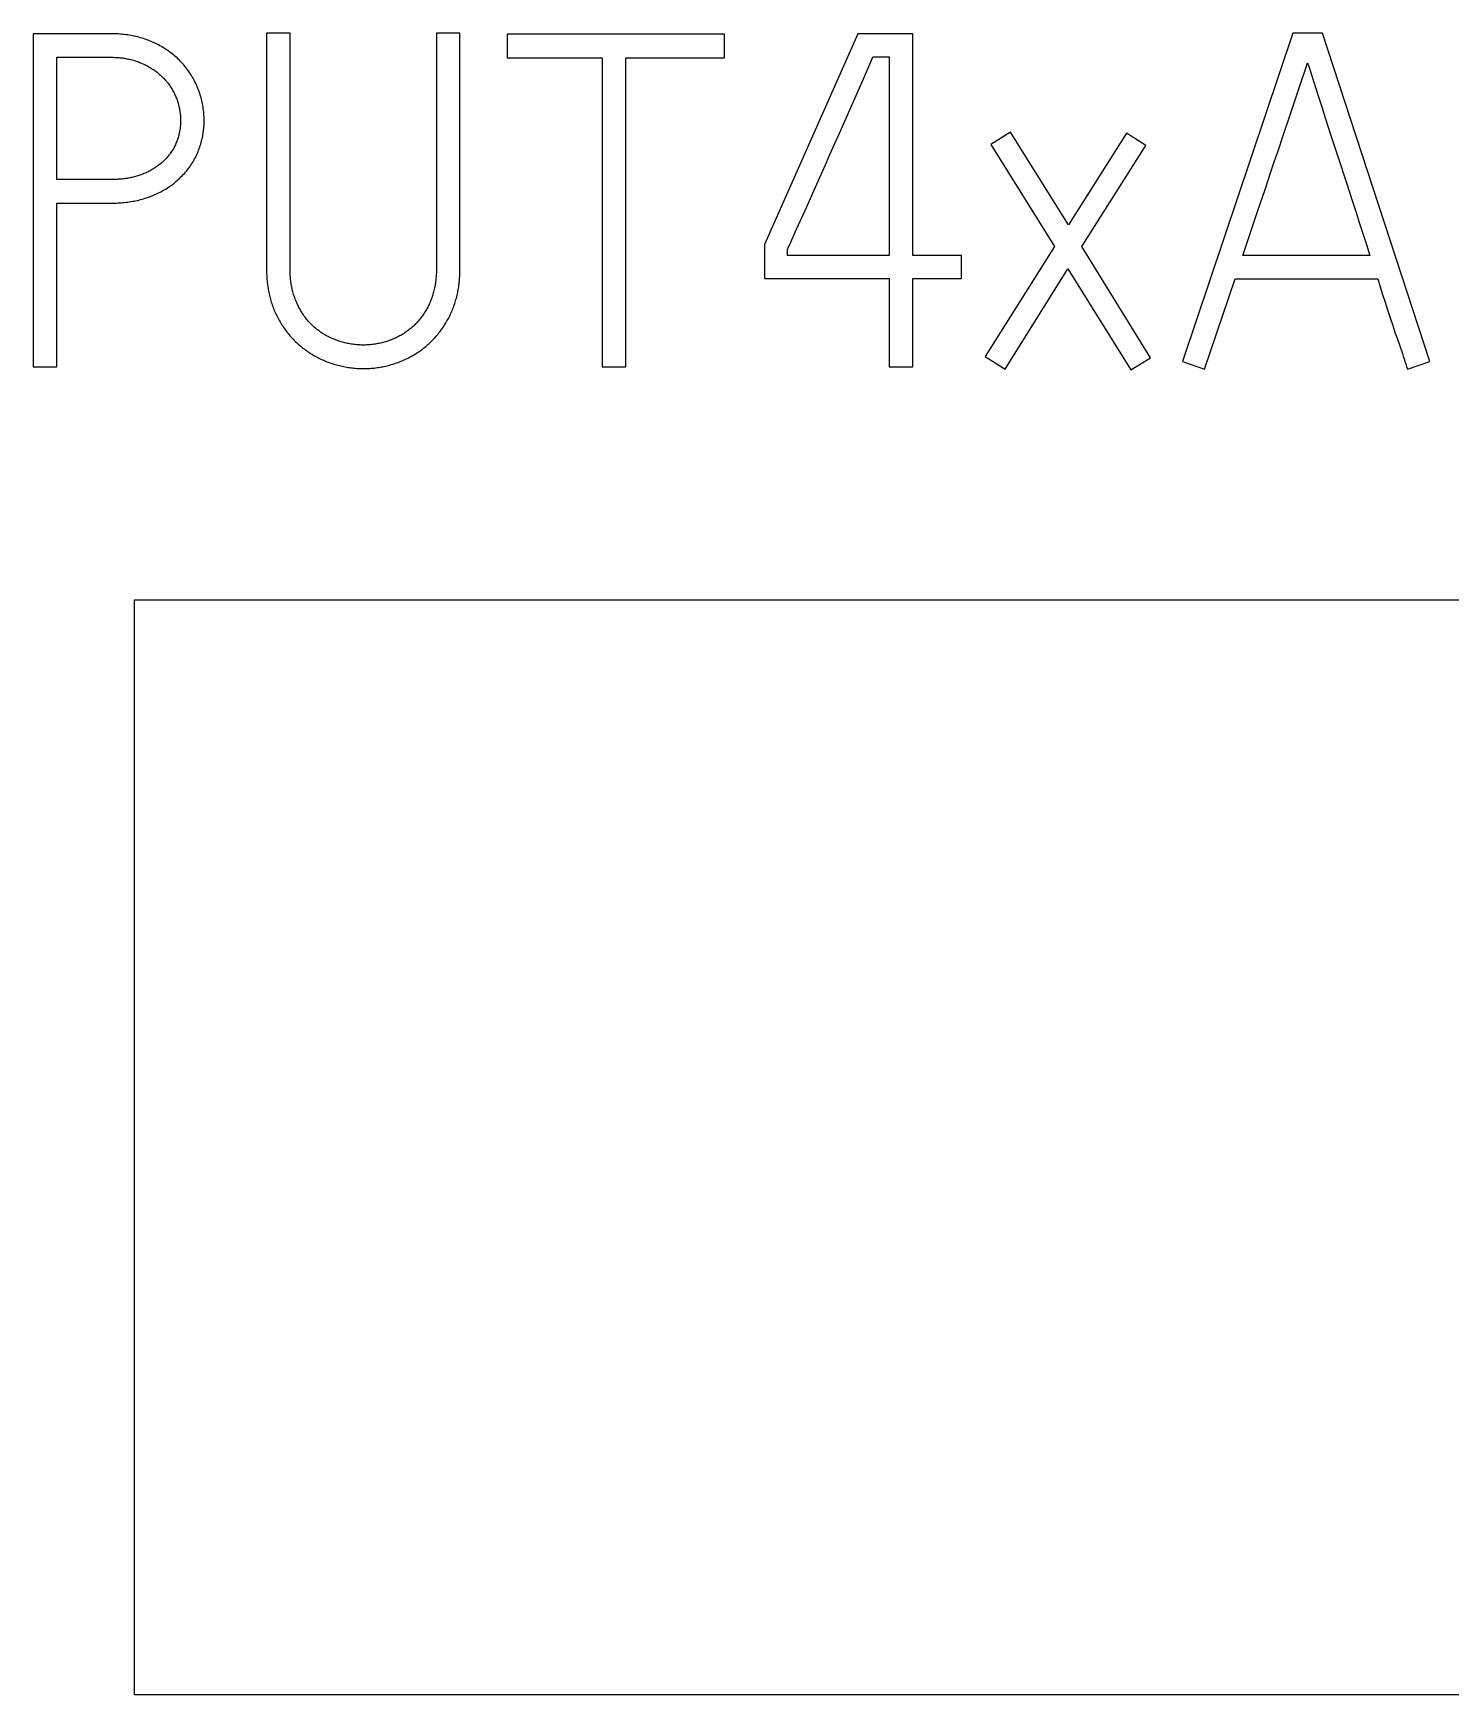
# Model space of a CAD drawing. Extents: x 0 to 420, y 0 to 297.
# Drawn here: x 132.85 to 139.66, y 210.26 to 218.24 of the extents above; entities that cross this region are included whole.
import ezdxf

# ---------------------------------------------------------------- set-up
doc = ezdxf.new("R2010")
doc.units = 0
doc.header["$LTSCALE"] = 23.1
doc.layers.add('10000_FRONT', color=7, linetype='CONTINUOUS')
doc.layers.add('10500_FRONT_LABELING', color=7, linetype='CONTINUOUS')

msp = doc.modelspace()

# ---------------------------------------------------------------- linework, layer by layer
at = {"layer": '10000_FRONT', "color": 7, "linetype": 'CONTINUOUS'}
for p, q in [((133.3356, 210.2624), (133.3356, 215.5224)), ((133.3356, 215.5224), (143.5956, 215.5224)), ((143.5956, 210.2624), (133.3356, 210.2624))]:
    msp.add_line(p, q, dxfattribs=at)
at = {"layer": '10500_FRONT_LABELING', "color": 7, "linetype": 'CONTINUOUS'}
for p, q in [((132.8492, 218.2424), (132.8492, 216.6424)), ((133.2174, 218.2424), (132.8492, 218.2424)), ((133.9693, 218.2446), (133.9693, 217.1173)), ((134.0824, 218.2446), (133.9693, 218.2446)), ((134.0824, 217.1173), (134.0824, 218.2446)), ((134.7855, 218.2446), (134.7855, 217.1173)), ((134.8986, 218.2446), (134.7855, 218.2446)), ((134.8986, 217.1173), (134.8986, 218.2446)), ((135.1249, 218.2401), (135.1249, 218.127)), ((136.1696, 218.2401), (135.1249, 218.2401)), ((136.1696, 218.127), (136.1696, 218.2401)), ((136.8087, 218.2424), (136.3606, 217.2304)), ((137.0726, 218.2424), (136.8087, 218.2424)), ((137.0726, 217.1772), (137.0726, 218.2424)), ((138.8981, 218.2446), (138.368, 216.6668)), ((139.04, 218.2446), (138.8981, 218.2446)), ((139.5568, 216.6668), (139.04, 218.2446)), ((132.9623, 217.5411), (132.9623, 218.1292)), ((132.9623, 218.1292), (133.2174, 218.1292)), ((135.1249, 218.127), (135.5818, 218.127)), ((135.5818, 218.127), (135.5818, 216.6424)), ((135.6949, 216.6424), (135.6949, 218.127)), ((135.6949, 218.127), (136.1696, 218.127)), ((136.8356, 218.0258), (136.8717, 218.1079)), ((136.8717, 218.1079), (136.8819, 218.1314)), ((136.8819, 218.1314), (136.9595, 218.1314)), ((136.9595, 218.1314), (136.9595, 217.1772)), ((136.7221, 217.7677), (136.8356, 218.0258)), ((138.9166, 217.9437), (138.9341, 217.9966)), ((138.9862, 218.0497), (139.0199, 217.9438)), ((138.8989, 217.8908), (138.9166, 217.9437)), ((139.0199, 217.9438), (139.0369, 217.8908)), ((138.8811, 217.8379), (138.8989, 217.8908)), ((139.0369, 217.8908), (139.0539, 217.8379)), ((139.0539, 217.8379), (139.0796, 217.7586)), ((136.6753, 217.6624), (136.7221, 217.7677)), ((137.5428, 217.7697), (137.4475, 217.7098)), ((137.8201, 217.3236), (137.5428, 217.7697)), ((138.0996, 217.7652), (137.8201, 217.3236)), ((138.1927, 217.7053), (138.0996, 217.7652)), ((139.0796, 217.7586), (139.114, 217.6529)), ((137.4475, 217.7098), (137.7536, 217.2193)), ((137.8844, 217.2193), (138.1927, 217.7053)), ((138.8092, 217.6267), (138.8271, 217.6795)), ((138.7914, 217.5738), (138.8092, 217.6267)), ((139.114, 217.6529), (139.1572, 217.5209)), ((133.2228, 217.5411), (132.9623, 217.5411)), ((136.5555, 217.3931), (136.6179, 217.5336)), ((138.7647, 217.4946), (138.7914, 217.5738)), ((139.1572, 217.5209), (139.1831, 217.4416)), ((138.7292, 217.3888), (138.7647, 217.4946)), ((139.1831, 217.4416), (139.2004, 217.3888)), ((132.9623, 216.6424), (132.9623, 217.4279)), ((132.9623, 217.4279), (133.2174, 217.4279)), ((136.5138, 217.2994), (136.5555, 217.3931)), ((138.6938, 217.283), (138.7292, 217.3888)), ((139.2004, 217.3888), (139.2175, 217.3359)), ((138.6585, 217.1772), (138.6938, 217.283)), ((139.2175, 217.3359), (139.2346, 217.283)), ((139.2346, 217.283), (139.2516, 217.2301)), ((136.3606, 217.2304), (136.3606, 217.0662)), ((136.4715, 217.1772), (136.4715, 217.206)), ((137.7536, 217.2193), (137.4209, 216.6912)), ((138.2149, 216.6845), (137.8844, 217.2193)), ((139.2516, 217.2301), (139.2685, 217.1772)), ((136.9595, 217.1772), (136.4715, 217.1772)), ((137.3077, 217.1772), (137.0726, 217.1772)), ((137.3077, 217.0662), (137.3077, 217.1772)), ((139.2685, 217.1772), (138.6585, 217.1772)), ((136.3606, 217.0662), (136.9595, 217.0662)), ((136.9595, 217.0662), (136.9595, 216.6424)), ((137.0726, 216.6424), (137.0726, 217.0662)), ((137.0726, 217.0662), (137.3077, 217.0662)), ((137.5162, 216.6313), (137.8179, 217.1128)), ((137.8179, 217.1128), (138.1195, 216.6268)), ((138.4744, 216.6313), (138.6208, 217.064)), ((138.6208, 217.064), (139.3062, 217.064)), ((139.3062, 217.064), (139.3178, 217.0267)), ((139.3178, 217.0267), (139.3295, 216.9895)), ((139.3295, 216.9895), (139.3413, 216.9523)), ((139.3413, 216.9523), (139.3533, 216.9151)), ((139.3533, 216.9151), (139.3655, 216.878)), ((139.3655, 216.878), (139.3778, 216.841)), ((139.3778, 216.841), (139.3902, 216.804)), ((139.3902, 216.804), (139.3986, 216.7793)), ((132.8492, 216.6424), (132.9623, 216.6424)), ((135.5818, 216.6424), (135.6949, 216.6424)), ((136.9595, 216.6424), (137.0726, 216.6424)), ((137.4209, 216.6912), (137.5162, 216.6313)), ((138.1195, 216.6268), (138.2149, 216.6845)), ((138.368, 216.6668), (138.4744, 216.6313)), ((139.4481, 216.6313), (139.5568, 216.6668))]:
    msp.add_line(p, q, dxfattribs=at)
for points in [[(133.2174, 217.4279), (133.2252, 217.428), (133.233, 217.4281), (133.2408, 217.4283), (133.2486, 217.4286), (133.2564, 217.429), (133.2642, 217.4295), (133.2719, 217.4301), (133.2796, 217.4308), (133.2874, 217.4315), (133.2951, 217.4324), (133.3028, 217.4334), (133.3104, 217.4345), (133.3181, 217.4357), (133.3257, 217.437), (133.3333, 217.4384), (133.341, 217.4399), (133.3485, 217.4415), (133.3561, 217.4433), (133.3637, 217.4451), (133.3712, 217.4471), (133.3787, 217.4493), (133.3862, 217.4515), (133.3937, 217.4539), (133.4011, 217.4564), (133.4085, 217.459), (133.4158, 217.4618), (133.4231, 217.4646), (133.4303, 217.4676), (133.4374, 217.4708), (133.4445, 217.474), (133.4515, 217.4774), (133.4584, 217.4809), (133.4652, 217.4845), (133.472, 217.4883), (133.4787, 217.4922), (133.4854, 217.4962), (133.4919, 217.5004), (133.4984, 217.5047), (133.5049, 217.5091), (133.5112, 217.5137), (133.5175, 217.5183), (133.5237, 217.5231), (133.5298, 217.5281), (133.5358, 217.5331), (133.5417, 217.5382), (133.5475, 217.5434), (133.5532, 217.5487), (133.5587, 217.5541), (133.5642, 217.5596), (133.5695, 217.5652), (133.5748, 217.5709), (133.5799, 217.5767), (133.5849, 217.5827), (133.5897, 217.5887), (133.5945, 217.5948), (133.5991, 217.6011), (133.6036, 217.6074), (133.608, 217.6139), (133.6123, 217.6205), (133.6164, 217.6271), (133.6204, 217.6339), (133.6241, 217.6408), (133.6278, 217.6477), (133.6313, 217.6546), (133.6346, 217.6616), (133.6377, 217.6687), (133.6408, 217.6759), (133.6436, 217.683), (133.6464, 217.6903), (133.6489, 217.6976), (133.6514, 217.705), (133.6536, 217.7124), (133.6558, 217.7199), (133.6578, 217.7274), (133.6596, 217.735), (133.6613, 217.7426), (133.6629, 217.7503), (133.6642, 217.758), (133.6655, 217.7657), (133.6666, 217.7734), (133.6675, 217.7812), (133.6682, 217.7889), (133.6689, 217.7966), (133.6693, 217.8044), (133.6696, 217.8121), (133.6698, 217.8199), (133.6698, 217.8276), (133.6697, 217.8354), (133.6695, 217.8432), (133.6691, 217.851), (133.6685, 217.8588), (133.6678, 217.8665), (133.6669, 217.8743), (133.6659, 217.8821), (133.6648, 217.8898), (133.6635, 217.8975), (133.662, 217.9052), (133.6605, 217.9128), (133.6587, 217.9203), (133.6569, 217.9279), (133.6549, 217.9353), (133.6528, 217.9428), (133.6505, 217.9502), (133.6481, 217.9576), (133.6456, 217.9649), (133.6429, 217.9722), (133.6401, 217.9795), (133.6372, 217.9867), (133.6341, 217.9939), (133.6309, 218.001), (133.6275, 218.0081), (133.624, 218.0151), (133.6204, 218.022), (133.6166, 218.0288), (133.6127, 218.0355), (133.6087, 218.0422), (133.6046, 218.0487), (133.6003, 218.0552), (133.5959, 218.0615), (133.5914, 218.0678), (133.5868, 218.074), (133.582, 218.0801), (133.5772, 218.0862), (133.5722, 218.0921), (133.5671, 218.098), (133.5619, 218.1037), (133.5565, 218.1094), (133.551, 218.115), (133.5454, 218.1205), (133.5397, 218.1259), (133.5339, 218.1311), (133.528, 218.1362), (133.522, 218.1412), (133.516, 218.1461), (133.5098, 218.1508), (133.5036, 218.1554), (133.4972, 218.1599), (133.4908, 218.1643), (133.4843, 218.1685), (133.4777, 218.1727), (133.4711, 218.1767), (133.4644, 218.1806), (133.4576, 218.1844), (133.4507, 218.1882), (133.4438, 218.1918), (133.4367, 218.1953), (133.4297, 218.1986), (133.4226, 218.2019), (133.4154, 218.205), (133.4082, 218.208), (133.401, 218.2109), (133.3937, 218.2136), (133.3864, 218.2162), (133.379, 218.2187), (133.3716, 218.221), (133.3642, 218.2232), (133.3567, 218.2253), (133.3492, 218.2273), (133.3417, 218.2291), (133.3341, 218.2308), (133.3264, 218.2323), (133.3188, 218.2338), (133.3111, 218.2351), (133.3033, 218.2363), (133.2955, 218.2374), (133.2878, 218.2384), (133.28, 218.2392), (133.2722, 218.24), (133.2644, 218.2406), (133.2566, 218.2412), (133.2487, 218.2416), (133.2409, 218.2419), (133.2331, 218.2422), (133.2252, 218.2423), (133.2174, 218.2424)], [(133.2174, 218.1292), (133.2228, 218.1292), (133.2282, 218.1291), (133.2336, 218.1289), (133.239, 218.1287), (133.2444, 218.1285), (133.2497, 218.1282), (133.2551, 218.1278), (133.2604, 218.1273), (133.2658, 218.1268), (133.2711, 218.1262), (133.2764, 218.1256), (133.2817, 218.1249), (133.2871, 218.1241), (133.2923, 218.1232), (133.2976, 218.1223), (133.3029, 218.1213), (133.3082, 218.1202), (133.3134, 218.119), (133.3186, 218.1178), (133.3239, 218.1164), (133.3291, 218.115), (133.3343, 218.1135), (133.3394, 218.1119), (133.3446, 218.1102), (133.3497, 218.1084), (133.3548, 218.1065), (133.3598, 218.1046), (133.3648, 218.1026), (133.3698, 218.1005), (133.3747, 218.0983), (133.3796, 218.0961), (133.3844, 218.0937), (133.3892, 218.0914), (133.394, 218.0889), (133.3987, 218.0864), (133.4034, 218.0837), (133.4081, 218.0811), (133.4127, 218.0783), (133.4173, 218.0755), (133.4218, 218.0726), (133.4263, 218.0696), (133.4308, 218.0666), (133.4352, 218.0634), (133.4395, 218.0602), (133.4438, 218.0569), (133.4481, 218.0536), (133.4522, 218.0501), (133.4563, 218.0466), (133.4603, 218.0431), (133.4643, 218.0395), (133.4682, 218.0358), (133.472, 218.032), (133.4757, 218.0282), (133.4794, 218.0243), (133.483, 218.0204), (133.4865, 218.0164), (133.4899, 218.0123), (133.4933, 218.0082), (133.4966, 218.004), (133.4999, 217.9997), (133.503, 217.9954), (133.5061, 217.991), (133.5091, 217.9865), (133.5121, 217.9819), (133.5149, 217.9773), (133.5176, 217.9727), (133.5203, 217.968), (133.5228, 217.9632), (133.5253, 217.9584), (133.5276, 217.9536), (133.5299, 217.9487), (133.5321, 217.9438), (133.5341, 217.9389), (133.5361, 217.9339), (133.538, 217.9289), (133.5398, 217.9239), (133.5415, 217.9188), (133.5431, 217.9137), (133.5447, 217.9085), (133.5461, 217.9034), (133.5475, 217.8982), (133.5488, 217.8929), (133.55, 217.8877), (133.5511, 217.8824), (133.5521, 217.8771), (133.553, 217.8717), (133.5538, 217.8664), (133.5545, 217.8611), (133.5551, 217.8558), (133.5556, 217.8505), (133.5561, 217.8451), (133.5564, 217.8398), (133.5566, 217.8345), (133.5567, 217.8291), (133.5567, 217.8238), (133.5567, 217.8184), (133.5565, 217.8131), (133.5562, 217.8077), (133.5558, 217.8024), (133.5553, 217.797), (133.5547, 217.7916), (133.554, 217.7863), (133.5532, 217.7809), (133.5523, 217.7756), (133.5513, 217.7703), (133.5502, 217.7651), (133.549, 217.7598), (133.5477, 217.7546), (133.5464, 217.7495), (133.5449, 217.7443), (133.5433, 217.7392), (133.5417, 217.7341), (133.5399, 217.7291), (133.538, 217.7241), (133.5361, 217.7191), (133.534, 217.7141), (133.5318, 217.7092), (133.5295, 217.7043), (133.5272, 217.6995), (133.5247, 217.6947), (133.522, 217.6899), (133.5193, 217.6852), (133.5165, 217.6806), (133.5136, 217.6761), (133.5106, 217.6717), (133.5075, 217.6673), (133.5044, 217.663), (133.5011, 217.6588), (133.4977, 217.6546), (133.4943, 217.6505), (133.4908, 217.6465), (133.4872, 217.6425), (133.4835, 217.6386), (133.4797, 217.6348), (133.4759, 217.631), (133.4719, 217.6273), (133.4679, 217.6237), (133.4638, 217.6202), (133.4596, 217.6167), (133.4554, 217.6133), (133.4511, 217.61), (133.4468, 217.6068), (133.4424, 217.6037), (133.438, 217.6007), (133.4335, 217.5977), (133.4289, 217.5949), (133.4243, 217.5921), (133.4197, 217.5893), (133.415, 217.5867), (133.4103, 217.5841), (133.4055, 217.5816), (133.4006, 217.5792), (133.3958, 217.5768), (133.3909, 217.5745), (133.3859, 217.5723), (133.381, 217.5702), (133.376, 217.5681), (133.371, 217.5662), (133.3659, 217.5643), (133.3609, 217.5625), (133.3558, 217.5607), (133.3507, 217.5591), (133.3455, 217.5575), (133.3404, 217.556), (133.3352, 217.5546), (133.33, 217.5533), (133.3248, 217.5521), (133.3195, 217.5509), (133.3142, 217.5498), (133.3089, 217.5488), (133.3036, 217.5478), (133.2983, 217.547), (133.2929, 217.5462), (133.2875, 217.5454), (133.2822, 217.5448), (133.2768, 217.5441), (133.2714, 217.5436), (133.266, 217.5431), (133.2606, 217.5427), (133.2552, 217.5423), (133.2498, 217.542), (133.2444, 217.5417), (133.239, 217.5415), (133.2336, 217.5413), (133.2282, 217.5412), (133.2228, 217.5411)], [(138.9341, 217.9966), (138.9603, 218.0761), (138.969, 218.1026)], [(138.969, 218.1026), (138.9777, 218.0761), (138.9862, 218.0497)], [(138.8271, 217.6795), (138.8541, 217.7587), (138.8811, 217.8379)], [(136.6179, 217.5336), (136.6596, 217.6272), (136.6648, 217.639), (136.6753, 217.6624)], [(136.4715, 217.206), (136.4769, 217.2177), (136.4822, 217.2293), (136.5138, 217.2994)], [(133.9693, 217.1173), (133.9693, 217.1103), (133.9694, 217.1033), (133.9696, 217.0963), (133.9698, 217.0893), (133.9702, 217.0824), (133.9706, 217.0754), (133.971, 217.0685), (133.9716, 217.0615), (133.9722, 217.0546), (133.9729, 217.0477), (133.9737, 217.0408), (133.9746, 217.034), (133.9755, 217.0271), (133.9766, 217.0202), (133.9777, 217.0134), (133.9789, 217.0066), (133.9803, 216.9998), (133.9817, 216.993), (133.9832, 216.9862), (133.9848, 216.9794), (133.9865, 216.9727), (133.9884, 216.9659), (133.9903, 216.9592), (133.9924, 216.9525), (133.9945, 216.9458), (133.9968, 216.9392), (133.9992, 216.9326), (134.0016, 216.926), (134.0042, 216.9195), (134.0069, 216.9131), (134.0096, 216.9067), (134.0124, 216.9003), (134.0154, 216.894), (134.0184, 216.8878), (134.0215, 216.8816), (134.0247, 216.8755), (134.028, 216.8694), (134.0314, 216.8634), (134.0349, 216.8574), (134.0384, 216.8514), (134.0421, 216.8456), (134.0458, 216.8397), (134.0496, 216.8339), (134.0535, 216.8282), (134.0575, 216.8225), (134.0616, 216.8169), (134.0658, 216.8113), (134.0701, 216.8058), (134.0745, 216.8003), (134.079, 216.7949), (134.0836, 216.7896), (134.0882, 216.7843), (134.093, 216.7792), (134.0978, 216.7741), (134.1027, 216.7691), (134.1077, 216.7642), (134.1128, 216.7594), (134.1179, 216.7546), (134.1231, 216.75), (134.1283, 216.7454), (134.1336, 216.7409), (134.139, 216.7365), (134.1445, 216.7322), (134.15, 216.728), (134.1556, 216.7238), (134.1613, 216.7197), (134.167, 216.7157), (134.1728, 216.7118), (134.1786, 216.708), (134.1846, 216.7042), (134.1905, 216.7006), (134.1966, 216.697), (134.2027, 216.6935), (134.2089, 216.6901), (134.2151, 216.6869), (134.2214, 216.6837), (134.2277, 216.6806), (134.234, 216.6776), (134.2404, 216.6748), (134.2468, 216.672), (134.2532, 216.6693), (134.2597, 216.6667), (134.2662, 216.6642), (134.2728, 216.6618), (134.2794, 216.6595), (134.286, 216.6573), (134.2926, 216.6552), (134.2993, 216.6532), (134.306, 216.6513), (134.3128, 216.6494), (134.3196, 216.6477), (134.3264, 216.646), (134.3333, 216.6445), (134.3402, 216.643), (134.3471, 216.6417), (134.354, 216.6404), (134.3609, 216.6393), (134.3679, 216.6382), (134.3748, 216.6373), (134.3818, 216.6365), (134.3887, 216.6357), (134.3957, 216.6351), (134.4026, 216.6346), (134.4096, 216.6342), (134.4165, 216.6338), (134.4235, 216.6336), (134.4305, 216.6335), (134.4374, 216.6335), (134.4444, 216.6336), (134.4513, 216.6338), (134.4583, 216.634), (134.4653, 216.6344), (134.4723, 216.6349), (134.4792, 216.6355), (134.4862, 216.6362), (134.4932, 216.637), (134.5002, 216.638), (134.5072, 216.639), (134.5141, 216.6401), (134.5211, 216.6413), (134.5279, 216.6426), (134.5348, 216.6441), (134.5416, 216.6456), (134.5484, 216.6472), (134.5552, 216.6489), (134.5619, 216.6507), (134.5687, 216.6525), (134.5753, 216.6545), (134.582, 216.6566), (134.5886, 216.6588), (134.5952, 216.6611), (134.6017, 216.6634), (134.6083, 216.6659), (134.6147, 216.6684), (134.6212, 216.6711), (134.6276, 216.6738), (134.6341, 216.6767), (134.6404, 216.6797), (134.6468, 216.6827), (134.653, 216.6859), (134.6593, 216.6892), (134.6655, 216.6925), (134.6716, 216.696), (134.6776, 216.6995), (134.6836, 216.7032), (134.6895, 216.7069), (134.6953, 216.7107), (134.7011, 216.7146), (134.7068, 216.7186), (134.7124, 216.7226), (134.718, 216.7268), (134.7235, 216.731), (134.7289, 216.7353), (134.7343, 216.7397), (134.7396, 216.7442), (134.7448, 216.7488), (134.7499, 216.7535), (134.755, 216.7582), (134.7601, 216.7631), (134.765, 216.768), (134.7699, 216.773), (134.7747, 216.7781), (134.7795, 216.7833), (134.7841, 216.7886), (134.7887, 216.7939), (134.7932, 216.7993), (134.7975, 216.8048), (134.8018, 216.8103), (134.806, 216.8159), (134.8101, 216.8216), (134.8141, 216.8273), (134.818, 216.8331), (134.8218, 216.8389), (134.8255, 216.8447), (134.8292, 216.8507), (134.8327, 216.8566), (134.8362, 216.8627), (134.8396, 216.8687), (134.8429, 216.8749), (134.8462, 216.8811), (134.8493, 216.8873), (134.8523, 216.8936), (134.8553, 216.8999), (134.8582, 216.9063), (134.861, 216.9128), (134.8636, 216.9193), (134.8662, 216.9258), (134.8687, 216.9323), (134.871, 216.9389), (134.8733, 216.9455), (134.8754, 216.9521), (134.8775, 216.9588), (134.8794, 216.9654), (134.8813, 216.9721), (134.883, 216.9788), (134.8846, 216.9856), (134.8861, 216.9924), (134.8876, 216.9991), (134.8889, 217.006)], [(134.7855, 217.1173), (134.7855, 217.1111), (134.7854, 217.105), (134.7852, 217.0989), (134.785, 217.0928), (134.7847, 217.0867), (134.7843, 217.0806), (134.7839, 217.0746), (134.7833, 217.0685), (134.7827, 217.0625), (134.7821, 217.0565), (134.7813, 217.0505), (134.7805, 217.0445), (134.7796, 217.0385), (134.7786, 217.0325), (134.7775, 217.0266), (134.7763, 217.0207), (134.775, 217.0147), (134.7736, 217.0088), (134.7721, 217.003), (134.7705, 216.9971), (134.7689, 216.9913), (134.7671, 216.9854), (134.7652, 216.9796), (134.7631, 216.9738), (134.761, 216.9681), (134.7588, 216.9623), (134.7565, 216.9566), (134.754, 216.9509), (134.7515, 216.9453), (134.7489, 216.9398), (134.7462, 216.9343), (134.7434, 216.9288), (134.7405, 216.9234), (134.7376, 216.9181), (134.7345, 216.9128), (134.7314, 216.9075), (134.7281, 216.9023), (134.7248, 216.8972), (134.7214, 216.8921), (134.718, 216.8871), (134.7144, 216.8821), (134.7107, 216.8772), (134.7069, 216.8723), (134.703, 216.8675), (134.699, 216.8628), (134.6949, 216.8582), (134.6908, 216.8536), (134.6865, 216.8492), (134.6822, 216.8448), (134.6778, 216.8405), (134.6733, 216.8364), (134.6688, 216.8323), (134.6642, 216.8283), (134.6595, 216.8244), (134.6547, 216.8206), (134.6499, 216.8168), (134.645, 216.8132), (134.64, 216.8097), (134.6349, 216.8062), (134.6298, 216.8028), (134.6246, 216.7995), (134.6194, 216.7963), (134.614, 216.7932), (134.6086, 216.7902), (134.6031, 216.7873), (134.5976, 216.7845), (134.5921, 216.7818), (134.5865, 216.7793), (134.5808, 216.7768), (134.5752, 216.7745), (134.5695, 216.7722), (134.5637, 216.7701), (134.5579, 216.768), (134.5521, 216.766), (134.5463, 216.7641), (134.5404, 216.7623), (134.5345, 216.7606), (134.5286, 216.759), (134.5226, 216.7575), (134.5166, 216.7561), (134.5106, 216.7548), (134.5045, 216.7535), (134.4984, 216.7524), (134.4923, 216.7514), (134.4863, 216.7504), (134.4802, 216.7496), (134.4741, 216.7489), (134.468, 216.7482), (134.4619, 216.7477), (134.4558, 216.7473), (134.4497, 216.747), (134.4436, 216.7468), (134.4375, 216.7467), (134.4314, 216.7467), (134.4253, 216.7468), (134.4191, 216.747), (134.413, 216.7473), (134.4069, 216.7477), (134.4008, 216.7482), (134.3946, 216.7489), (134.3885, 216.7496), (134.3824, 216.7504), (134.3762, 216.7513), (134.3702, 216.7524), (134.3641, 216.7535), (134.3581, 216.7547), (134.3521, 216.756), (134.3461, 216.7574), (134.3402, 216.7589), (134.3342, 216.7604), (134.3284, 216.7621), (134.3225, 216.7639), (134.3167, 216.7657), (134.3109, 216.7677), (134.3051, 216.7697), (134.2994, 216.7719), (134.2937, 216.7741), (134.288, 216.7764), (134.2823, 216.7789), (134.2767, 216.7815), (134.2711, 216.7841), (134.2656, 216.7869), (134.2601, 216.7898), (134.2547, 216.7928), (134.2494, 216.7958), (134.2442, 216.799), (134.239, 216.8022), (134.2339, 216.8056), (134.2288, 216.809), (134.2239, 216.8125), (134.219, 216.8161), (134.2141, 216.8198), (134.2094, 216.8236), (134.2047, 216.8275), (134.2001, 216.8315), (134.1955, 216.8355), (134.191, 216.8397), (134.1866, 216.8439), (134.1823, 216.8483), (134.178, 216.8527), (134.1739, 216.8572), (134.1698, 216.8618), (134.1658, 216.8665), (134.1618, 216.8713), (134.158, 216.8762), (134.1543, 216.8811), (134.1507, 216.886), (134.1472, 216.891), (134.1438, 216.8961), (134.1405, 216.9013), (134.1372, 216.9064), (134.1341, 216.9117), (134.131, 216.917), (134.128, 216.9223), (134.1251, 216.9277), (134.1223, 216.9332), (134.1196, 216.9387), (134.1169, 216.9442), (134.1144, 216.9498), (134.1119, 216.9555), (134.1096, 216.9612), (134.1073, 216.9669), (134.1052, 216.9727), (134.1032, 216.9785), (134.1012, 216.9843), (134.0994, 216.9901), (134.0977, 216.996), (134.0961, 217.0018), (134.0946, 217.0077), (134.0932, 217.0137), (134.0919, 217.0196), (134.0907, 217.0256), (134.0895, 217.0316), (134.0885, 217.0376), (134.0876, 217.0437), (134.0867, 217.0498), (134.0859, 217.0558), (134.0852, 217.062), (134.0846, 217.0681), (134.0841, 217.0742), (134.0836, 217.0804), (134.0833, 217.0865), (134.0829, 217.0926), (134.0827, 217.0988), (134.0825, 217.1049), (134.0824, 217.1111), (134.0824, 217.1173)], [(134.8889, 217.006), (134.8901, 217.0128), (134.8913, 217.0197), (134.8923, 217.0265), (134.8933, 217.0334), (134.8942, 217.0404), (134.895, 217.0473), (134.8957, 217.0543), (134.8963, 217.0612), (134.8969, 217.0682), (134.8974, 217.0752), (134.8978, 217.0822), (134.8981, 217.0892), (134.8983, 217.0962), (134.8985, 217.1032), (134.8986, 217.1102), (134.8986, 217.1173)], [(139.3986, 216.7793), (139.4241, 216.7055), (139.4282, 216.6932), (139.4323, 216.6809), (139.4364, 216.6685), (139.4403, 216.6561), (139.4443, 216.6437), (139.4481, 216.6313)]]:
    msp.add_lwpolyline(points, dxfattribs=at)

doc.saveas('drawing.dxf')
